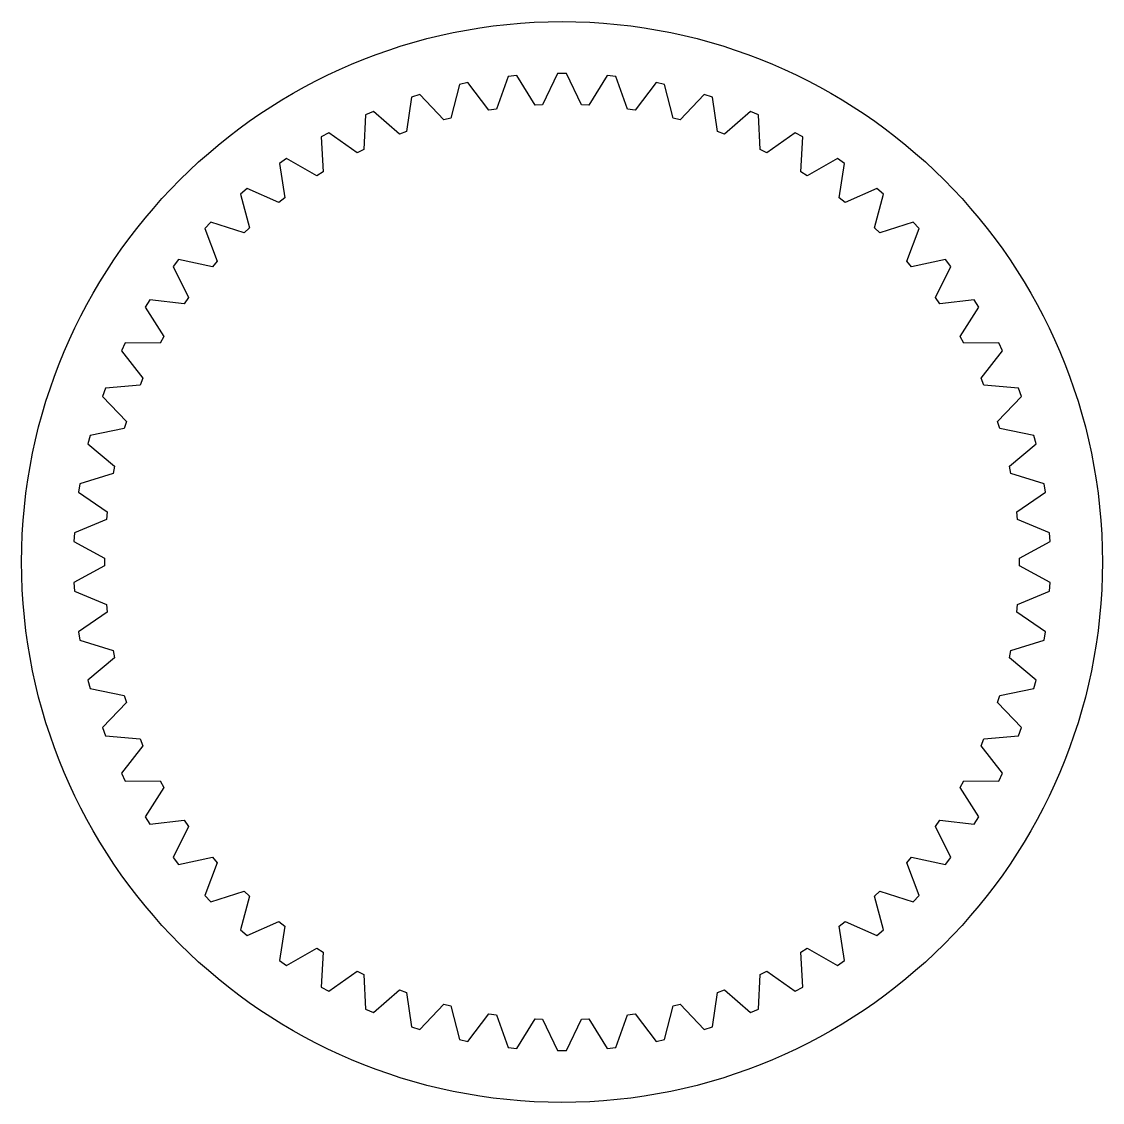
# Model space of a CAD drawing. Extents: x -44.6 to 44.6, y -44.6 to 44.6.
import ezdxf

# ---------------------------------------------------------------- set-up
doc = ezdxf.new("R2010")
doc.units = 0

msp = doc.modelspace()

# ---------------------------------------------------------------- linework, layer by layer
msp.add_lwpolyline([(40.25127, -1.683445), (37.733103, -0.309785), (37.733103, 0.309785), (40.25127, 1.683445), (40.215065, 2.397345), (37.570847, 3.509199), (37.508167, 4.125591), (39.874442, 5.746962), (39.766199, 6.453536), (37.023064, 7.292174), (36.898345, 7.899062), (39.088449, 9.751506), (38.909278, 10.443505), (36.095374, 11.000321), (35.909897, 11.591478), (37.901355, 13.655987), (37.653096, 14.326309), (34.797296, 14.59559), (34.552964, 15.16495), (36.325342, 17.420339), (36.010541, 18.062106), (33.142151, 18.041089), (32.841472, 18.582809), (34.376582, 21.005935), (33.99847, 21.612561), (31.146922, 21.301462), (30.792981, 21.809983), (32.075072, 24.375982), (31.637528, 24.941242), (28.832084, 24.343253), (28.428513, 24.813357), (29.444428, 27.495898), (28.951943, 28.013992), (26.22139, 27.135249), (25.77233, 27.562113), (26.511644, 30.333668), (25.969271, 30.799281), (23.341629, 29.648801), (22.851687, 30.028044), (23.306815, 32.860175), (22.720119, 33.268527), (20.222351, 31.858116), (19.696556, 32.185847), (19.862827, 35.049491), (19.237829, 35.396393), (16.895565, 33.740524), (16.339311, 34.013379), (16.215019, 36.879152), (15.558132, 37.161045), (13.395407, 35.276708), (12.814403, 35.491888), (12.400823, 38.330384), (11.718788, 38.544374), (9.757794, 36.450905), (9.158002, 36.606203), (8.459378, 39.388293), (7.759193, 39.532185), (6.020053, 37.251067), (5.407627, 37.344888), (4.431128, 40.042026), (3.719978, 40.114343), (2.220538, 37.668983), (1.601762, 37.700364), (0.357409, 40.284873), (-0.357409, 40.284873), (-1.601762, 37.700364), (-2.220538, 37.668983), (-3.719978, 40.114343), (-4.431128, 40.042026), (-5.407627, 37.344888), (-6.020053, 37.251067), (-7.759193, 39.532185), (-8.459378, 39.388293), (-9.158002, 36.606203), (-9.757794, 36.450905), (-11.718788, 38.544374), (-12.400823, 38.330384), (-12.814403, 35.491888), (-13.395407, 35.276708), (-15.558132, 37.161045), (-16.215019, 36.879152), (-16.339311, 34.013379), (-16.895565, 33.740524), (-19.237829, 35.396393), (-19.862827, 35.049491), (-19.696556, 32.185847), (-20.222351, 31.858116), (-22.720119, 33.268527), (-23.306815, 32.860175), (-22.851687, 30.028044), (-23.341629, 29.648801), (-25.969271, 30.799281), (-26.511644, 30.333668), (-25.77233, 27.562113), (-26.22139, 27.135249), (-28.951943, 28.013992), (-29.444428, 27.495898), (-28.428513, 24.813357), (-28.832084, 24.343253), (-31.637528, 24.941242), (-32.075072, 24.375982), (-30.792981, 21.809983), (-31.146922, 21.301462), (-33.99847, 21.612561), (-34.376582, 21.005935), (-32.841472, 18.582809), (-33.142151, 18.041089), (-36.010541, 18.062106), (-36.325342, 17.420339), (-34.552964, 15.16495), (-34.797296, 14.59559), (-37.653096, 14.326309), (-37.901355, 13.655987), (-35.909897, 11.591478), (-36.095374, 11.000321), (-38.909278, 10.443505), (-39.088449, 9.751506), (-36.898345, 7.899062), (-37.023064, 7.292174), (-39.766199, 6.453536), (-39.874442, 5.746962), (-37.508167, 4.125591), (-37.570847, 3.509199), (-40.215065, 2.397345), (-40.25127, 1.683445), (-37.733103, 0.309785), (-37.733103, -0.309785), (-40.25127, -1.683445), (-40.215065, -2.397345), (-37.570847, -3.509199), (-37.508167, -4.125591), (-39.874442, -5.746962), (-39.766199, -6.453536), (-37.023064, -7.292174), (-36.898345, -7.899062), (-39.088449, -9.751506), (-38.909278, -10.443505), (-36.095374, -11.000321), (-35.909897, -11.591478), (-37.901355, -13.655987), (-37.653096, -14.326309), (-34.797296, -14.59559), (-34.552964, -15.16495), (-36.325342, -17.420339), (-36.010541, -18.062106), (-33.142151, -18.041089), (-32.841472, -18.582809), (-34.376582, -21.005935), (-33.99847, -21.612561), (-31.146922, -21.301462), (-30.792981, -21.809983), (-32.075072, -24.375982), (-31.637528, -24.941242), (-28.832084, -24.343253), (-28.428513, -24.813357), (-29.444428, -27.495898), (-28.951943, -28.013992), (-26.22139, -27.135249), (-25.77233, -27.562113), (-26.511644, -30.333668), (-25.969271, -30.799281), (-23.341629, -29.648801), (-22.851687, -30.028044), (-23.306815, -32.860175), (-22.720119, -33.268527), (-20.222351, -31.858116), (-19.696556, -32.185847), (-19.862827, -35.049491), (-19.237829, -35.396393), (-16.895565, -33.740524), (-16.339311, -34.013379), (-16.215019, -36.879152), (-15.558132, -37.161045), (-13.395407, -35.276708), (-12.814403, -35.491888), (-12.400823, -38.330384), (-11.718788, -38.544374), (-9.757794, -36.450905), (-9.158002, -36.606203), (-8.459378, -39.388293), (-7.759193, -39.532185), (-6.020053, -37.251067), (-5.407627, -37.344888), (-4.431128, -40.042026), (-3.719978, -40.114343), (-2.220538, -37.668983), (-1.601762, -37.700364), (-0.357409, -40.284873), (0.357409, -40.284873), (1.601762, -37.700364), (2.220538, -37.668983), (3.719978, -40.114343), (4.431128, -40.042026), (5.407627, -37.344888), (6.020053, -37.251067), (7.759193, -39.532185), (8.459378, -39.388293), (9.158002, -36.606203), (9.757794, -36.450905), (11.718788, -38.544374), (12.400823, -38.330384), (12.814403, -35.491888), (13.395407, -35.276708), (15.558132, -37.161045), (16.215019, -36.879152), (16.339311, -34.013379), (16.895565, -33.740524), (19.237829, -35.396393), (19.862827, -35.049491), (19.696556, -32.185847), (20.222351, -31.858116), (22.720119, -33.268527), (23.306815, -32.860175), (22.851687, -30.028044), (23.341629, -29.648801), (25.969271, -30.799281), (26.511644, -30.333668), (25.77233, -27.562113), (26.22139, -27.135249), (28.951943, -28.013992), (29.444428, -27.495898), (28.428513, -24.813357), (28.832084, -24.343253), (31.637528, -24.941242), (32.075072, -24.375982), (30.792981, -21.809983), (31.146922, -21.301462), (33.99847, -21.612561), (34.376582, -21.005935), (32.841472, -18.582809), (33.142151, -18.041089), (36.010541, -18.062106), (36.325342, -17.420339), (34.552964, -15.16495), (34.797296, -14.59559), (37.653096, -14.326309), (37.901355, -13.655987), (35.909897, -11.591478), (36.095374, -11.000321), (38.909278, -10.443505), (39.088449, -9.751506), (36.898345, -7.899062), (37.023064, -7.292174), (39.766199, -6.453536), (39.874442, -5.746962), (37.508167, -4.125591), (37.570847, -3.509199), (40.215065, -2.397345)], close=True)
msp.add_circle((0, 0), 44.5625)

doc.saveas('drawing.dxf')
